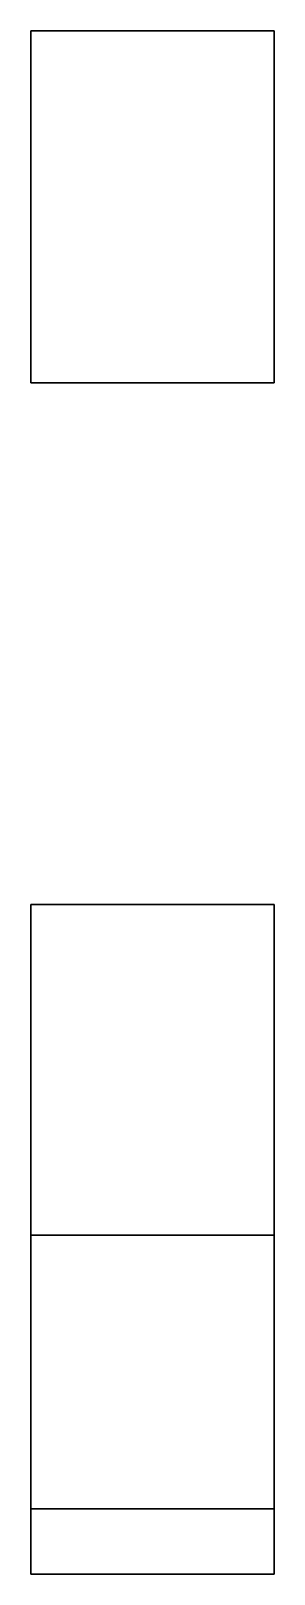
# Model space of a CAD drawing. Extents: x -1.46 to 1.46, y -2.39 to 1.16.
# Drawn here: x -1.46 to -0.9, y -2.39 to 1.16 of the extents above.
import ezdxf

# ---------------------------------------------------------------- set-up
doc = ezdxf.new("R2010")
doc.units = 0
doc.layers.add('RAMPS', color=3, linetype='CONTINUOUS')

msp = doc.modelspace()

# ---------------------------------------------------------------- linework, layer by layer
at = {"layer": 'RAMPS'}
for points in [[(-0.9, 1.16, 0.39), (-0.9, 1.16), (-1.46, 1.16), (-1.46, 1.16, 0.39)], [(-1.46, 1.16, 0.39), (-1.46, 0.35), (-0.9, 0.35), (-0.9, 1.16, 0.39)], [(-0.9, 1.16), (-0.9, 0.35), (-1.46, 0.35), (-1.46, 1.16)], [(-1.46, 1.16, 0.39), (-1.46, 1.16, 0.39), (-0.9, 1.16, 0.39)], [(-1.46, 1.16), (-1.46, 0.35), (-1.46, 1.16, 0.39)], [(-0.9, 1.16, 0.39), (-0.9, 0.35), (-0.9, 1.16), (-0.9, 1.16, 0.39)], [(-0.9, -1.61, 0.3), (-0.9, -0.85), (-1.46, -0.85), (-1.46, -1.61, 0.3)], [(-1.46, -0.85), (-1.46, -1.61), (-1.46, -1.61, 0.3)], [(-0.9, -0.85), (-0.9, -2.39), (-1.46, -2.39), (-1.46, -0.85)], [(-0.9, -1.61, 0.3), (-0.9, -1.61), (-0.9, -0.85), (-0.9, -1.61, 0.3)], [(-1.46, -1.61, 0.3), (-1.46, -1.61, 0.3), (-0.9, -1.61, 0.3)], [(-1.46, -1.61), (-1.46, -2.24), (-1.46, -2.24, 0.83), (-1.46, -1.61, 0.3)], [(-1.46, -1.61, 0.3), (-1.46, -2.24, 0.83), (-0.9, -2.24, 0.83), (-0.9, -1.61, 0.3)], [(-0.9, -2.24, 0.83), (-0.9, -2.24), (-0.9, -1.61), (-0.9, -1.61, 0.3)], [(-1.46, -2.24), (-1.46, -2.39), (-1.46, -2.39, 0.83), (-1.46, -2.24, 0.83)], [(-1.46, -2.24, 0.83), (-1.46, -2.39, 0.83), (-0.9, -2.39, 0.83), (-0.9, -2.24, 0.83)], [(-0.9, -2.39, 0.83), (-0.9, -2.39), (-0.9, -2.24), (-0.9, -2.24, 0.83)], [(-1.46, -2.39, 0.83), (-1.46, -2.39), (-0.9, -2.39), (-0.9, -2.39, 0.83)]]:
    msp.add_3dface(points, dxfattribs=at)

doc.saveas('drawing.dxf')
